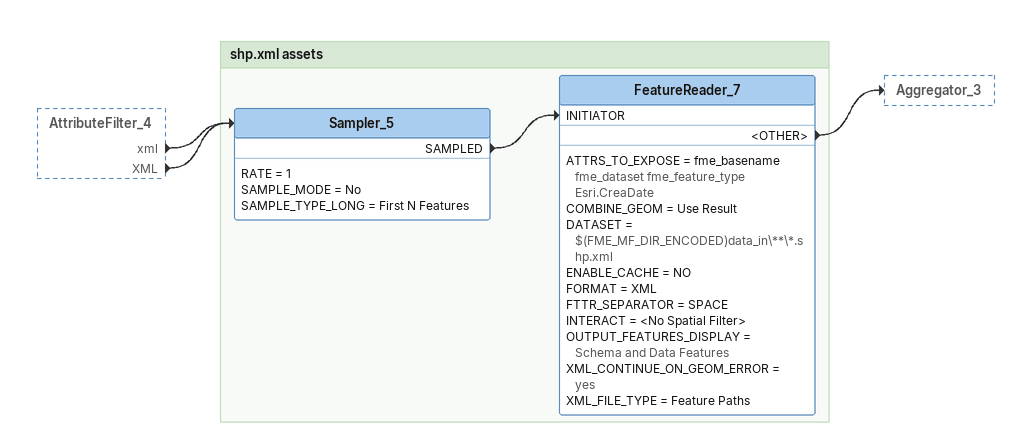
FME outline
AttributeFilter_4 [outside]
    xml -> Sampler_5
    XML -> Sampler_5

Bookmark: shp.xml assets
Sampler_5
    RATE = 1
    SAMPLE_MODE = No
    SAMPLE_TYPE_LONG = First N Features
    SAMPLED -> FeatureReader_7 [INITIATOR]
FeatureReader_7
    ATTRS_TO_EXPOSE = fme_basename fme_dataset fme_feature_type Esri.CreaDate
    COMBINE_GEOM = Use Result
    DATASET = $(FME_MF_DIR_ENCODED)data_in\**\*.shp.xml
    ENABLE_CACHE = NO
    FORMAT = XML
    FTTR_SEPARATOR = SPACE
    INTERACT = <No Spatial Filter>
    OUTPUT_FEATURES_DISPLAY = Schema and Data Features
    XML_CONTINUE_ON_GEOM_ERROR = yes
    XML_FILE_TYPE = Feature Paths
    <OTHER> -> Aggregator_3
